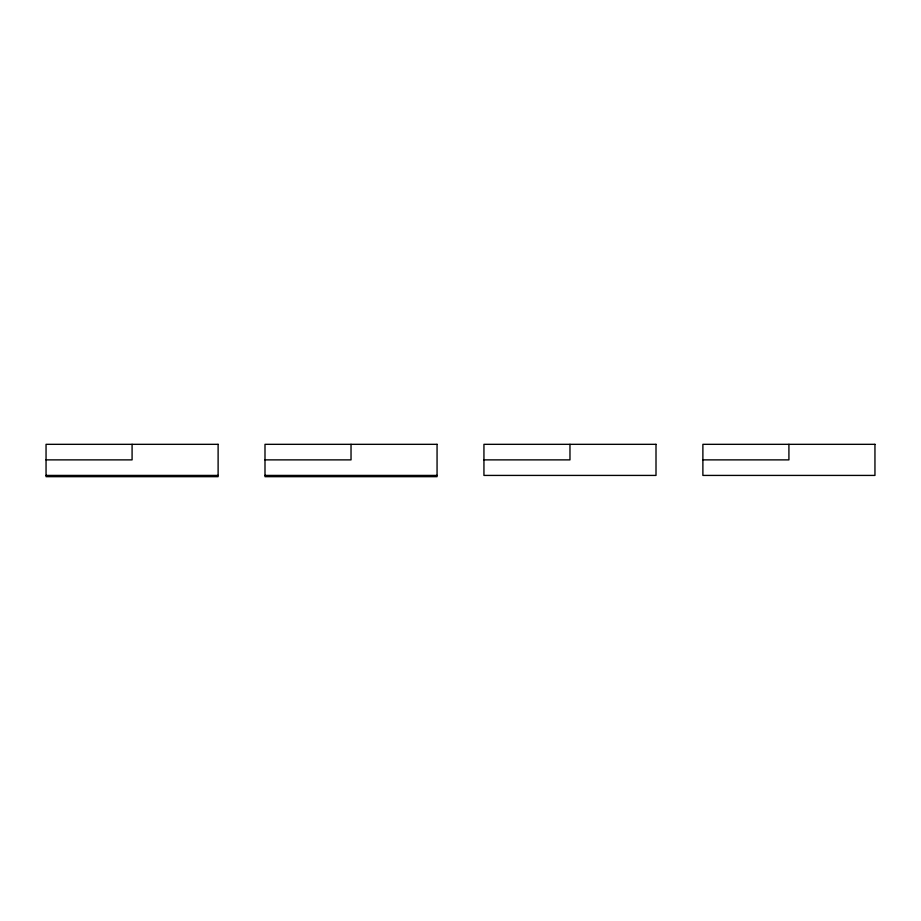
<?xml version="1.0" encoding="UTF-8"?>
<svg xmlns="http://www.w3.org/2000/svg" width="921" height="921" viewBox="0 0 921 921"><rect width="100%" height="100%" fill="white"/><g stroke="black" fill="none" stroke-linecap="round" stroke-linejoin="round"><path stroke-width="1.38" d="M46.05 459.878L132.083 459.878L132.083 444.325M264.995 459.878L351.028 459.878L351.028 444.325M483.939 459.878L569.972 459.878L569.972 444.325M702.884 459.878L788.917 459.878L788.917 444.325M46.05 475.42L218.116 475.42M264.995 475.42L437.061 475.42M218.116 444.325L46.05 444.325L46.05 476.675L218.116 476.675L218.116 444.325M437.061 444.325L264.995 444.325L264.995 476.675L437.061 476.675L437.061 444.325M656.005 444.325L483.939 444.325L483.939 475.42L656.005 475.42L656.005 444.325M874.95 444.325L702.884 444.325L702.884 475.42L874.95 475.42L874.95 444.325"/></g></svg>
